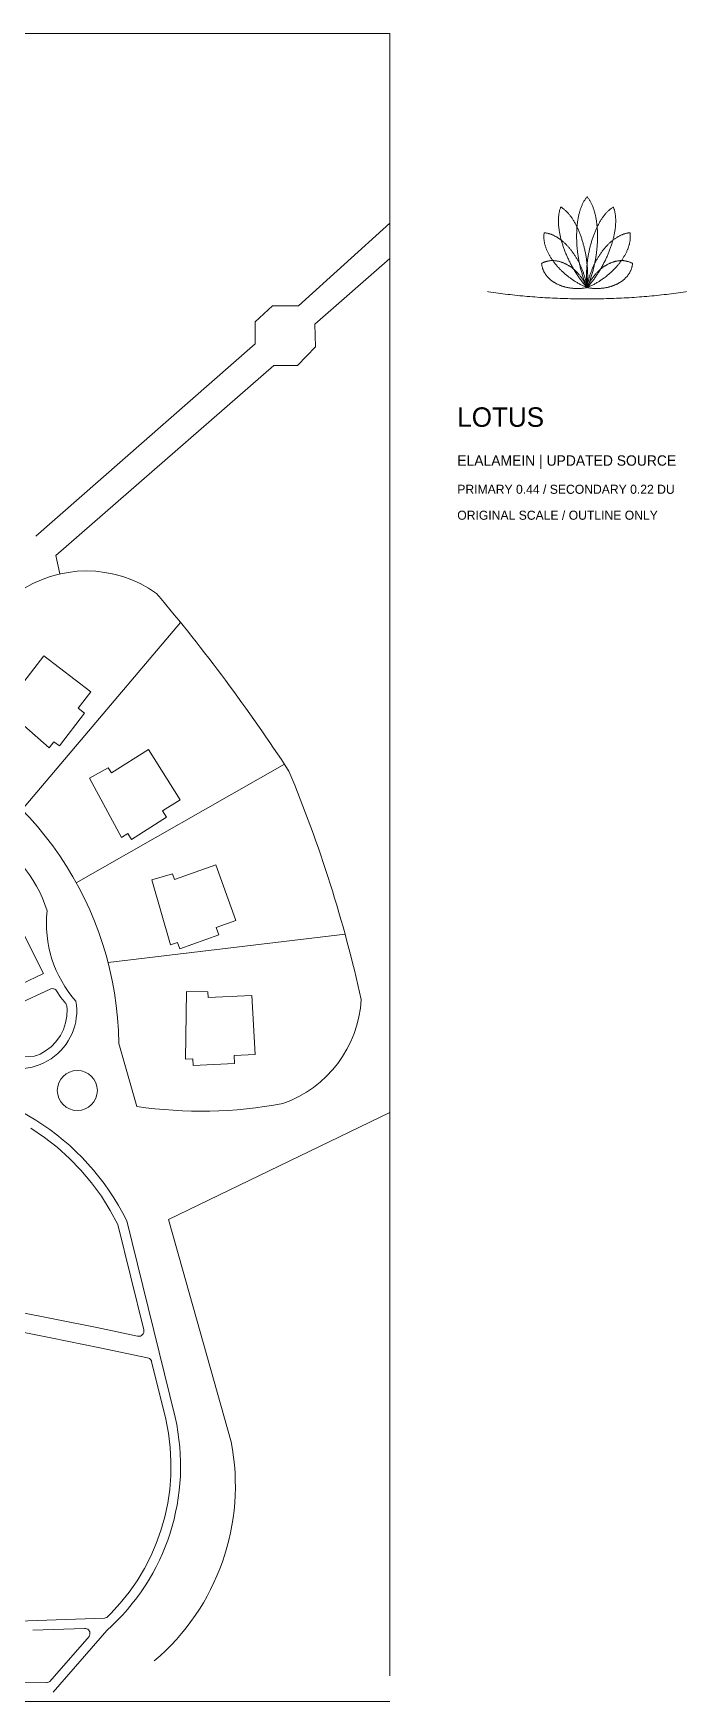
# Model space of a CAD drawing. Header units: inches. Extents: x 36 to 188, y -75 to 56.
# Drawn here: x 173.2 to 188.3, y -74.69 to -36.1 of the extents above; entities that cross this region are included whole.
import ezdxf

# ---------------------------------------------------------------- set-up
doc = ezdxf.new("R2010")
doc.units = ezdxf.units.IN
for name, color, linetype, lineweight in [('01_ORIGINAL_PLAN', 7, 'Continuous', 20), ('02_CONCEPT_CLOSED_AREAS', 7, 'Continuous', 15), ('03_CONCEPT_ICON', 7, 'Continuous', 15), ('04_TITLE', 7, 'Continuous', 15)]:
    doc.layers.add(name, color=color, linetype=linetype, lineweight=lineweight)

# ---------------------------------------------------------------- blocks, each defined once
blk = doc.blocks.new('09_LOTUS')
at = {"layer": '01_ORIGINAL_PLAN'}
for p, q in [((36.248, 55.9), (71.442, 55.9)), ((71.442, 55.9), (71.442, 17.906)), ((71.442, 17.312), (36.248, 17.312))]:
    blk.add_line(p, q, dxfattribs=at)
for points in [[(63.257, 44.272), (68.329, 48.719), (68.329, 49.231), (68.73, 49.6), (69.33, 49.6), (71.442, 51.512), (71.442, 50.696), (69.711, 49.177), (69.725, 48.651), (69.304, 48.218), (68.761, 48.218), (63.72, 43.82), (63.817, 43.397)], [(66.604, 42.276), (62.941, 37.945)], [(69.006, 38.995), (64.196, 36.253)], [(70.407, 35.063), (64.93, 34.409)], [(65.18, 32.538), (65.591, 31.078)], [(71.442, 30.938), (66.326, 28.468)], [(66.326, 28.468), (67.775, 23.323)]]:
    blk.add_lwpolyline(points, dxfattribs=at)
for points in [[(60.29, 39.74, -0.089338), (62.813, 42.944, -0.322066), (66.051, 42.944, -0.030946), (69.111, 38.833, -0.044664), (70.78, 33.554, -0.301674), (68.967, 31.144, -0.082145), (65.591, 31.078)], [(60.29, 39.74, -0.300089), (65.18, 32.538)], [(59.998, 35.322), (60.235, 35.059), (61.831, 36.816), (61.933, 37.418, -0.214593), (63.522, 35.602, 0.212382), (64.188, 33.517, -0.642649), (62.166, 32.15, 0.132984), (51.615, 31.858, -0.471407), (50.913, 32.245)], [(53.65, 30.945, -0.14301), (60.243, 31.63, -0.286424), (65.36, 28.431), (66.481, 23.89, -0.272091), (64.9, 18.954), (63.661, 17.533)]]:
    blk.add_lwpolyline(points, format="xyb", dxfattribs=at)
for points in [[(62.827, 40.702), (63.445, 41.502), (64.534, 40.672), (64.241, 40.288), (64.384, 40.18), (63.804, 39.42), (63.677, 39.516), (63.571, 39.377), (62.394, 40.407), (62.722, 40.782)], [(65.006, 38.799), (65.865, 39.334), (66.595, 38.175), (66.187, 37.918), (66.283, 37.767), (65.474, 37.257), (65.389, 37.391), (65.242, 37.298), (64.498, 38.674), (64.936, 38.911)], [(66.464, 36.332), (67.417, 36.67), (67.882, 35.382), (67.428, 35.218), (67.489, 35.05), (66.59, 34.725), (66.536, 34.875), (66.372, 34.816), (65.94, 36.319), (66.419, 36.457)], [(61.796, 34.957), (62.78, 35.461), (63.435, 34.152), (62.399, 33.663)], [(67.244, 33.6), (68.254, 33.648), (68.327, 32.28), (67.845, 32.255), (67.855, 32.076), (66.9, 32.025), (66.892, 32.184), (66.717, 32.175), (66.739, 33.739), (67.237, 33.732)]]:
    blk.add_lwpolyline(points, close=True, dxfattribs=at)
blk.add_circle((64.22, 31.448), 0.463, dxfattribs=at)
blk.add_arc((62.535, 22.313), 5.337, 310.4718, 10.9016, dxfattribs=at)
at = {"layer": '02_CONCEPT_CLOSED_AREAS'}
for points in [[(62.812, 33.426), (63.604, 33.8), (63.635, 33.805), (63.666, 33.803), (63.696, 33.792), (63.722, 33.774), (63.742, 33.75), (63.838, 33.602), (63.952, 33.459), (63.97, 33.429), (63.978, 33.396), (63.985, 33.327), (63.978, 33.167), (63.948, 33.011), (63.898, 32.862), (63.827, 32.721), (63.725, 32.577), (63.614, 32.462), (63.485, 32.362), (63.359, 32.29), (63.275, 32.255), (63.247, 32.248), (63.233, 32.246), (62.53, 32.231)], [(63.146, 30.574), (63.459, 30.363), (63.751, 30.136), (64.039, 29.877), (64.303, 29.605), (64.549, 29.313), (64.775, 29.003), (64.981, 28.675), (65.152, 28.351), (65.755, 25.911), (65.759, 25.879), (65.757, 25.863), (65.753, 25.847), (65.74, 25.818), (65.719, 25.793), (65.706, 25.783), (65.678, 25.769), (65.662, 25.765), (65.646, 25.763), (65.614, 25.765), (64.67, 25.963), (63.697, 26.161), (62.885, 26.32)], [(62.802, 25.888), (63.611, 25.729), (64.743, 25.499), (65.845, 25.266), (65.873, 25.256), (65.886, 25.249), (65.909, 25.229), (65.918, 25.218), (65.932, 25.192), (65.936, 25.177), (66.265, 23.846), (66.327, 23.52), (66.367, 23.194), (66.384, 22.868), (66.38, 22.543), (66.355, 22.221), (66.308, 21.902), (66.241, 21.587), (66.151, 21.27), (66.042, 20.968), (65.918, 20.68), (65.771, 20.393), (65.6, 20.109), (65.415, 19.842), (65.211, 19.587), (64.995, 19.35), (64.921, 19.279), (64.898, 19.262), (64.872, 19.251), (64.844, 19.246), (63.732, 19.202), (62.641, 19.163)], [(63.195, 18.962), (64.386, 19.007), (64.417, 19.005), (64.432, 19), (64.459, 18.986), (64.482, 18.965), (64.491, 18.953), (64.505, 18.925), (64.509, 18.91), (64.511, 18.895), (64.508, 18.864), (64.504, 18.849), (64.491, 18.821), (63.584, 17.781), (63.556, 17.763), (63.523, 17.753), (63.506, 17.752), (59.891, 17.735)]]:
    blk.add_lwpolyline(points, dxfattribs=at)
at = {"layer": '03_CONCEPT_ICON'}
for points in [[(76, 50.02), (75.99, 50.042), (75.981, 50.065), (75.972, 50.087), (75.963, 50.11), (75.954, 50.133), (75.945, 50.156), (75.937, 50.179), (75.928, 50.203), (75.92, 50.226), (75.912, 50.25), (75.905, 50.273), (75.897, 50.297), (75.89, 50.321), (75.883, 50.345), (75.876, 50.368), (75.869, 50.392), (75.863, 50.417), (75.856, 50.441), (75.85, 50.465), (75.844, 50.489), (75.839, 50.514), (75.833, 50.538), (75.828, 50.562), (75.823, 50.587), (75.818, 50.611), (75.813, 50.636), (75.808, 50.66), (75.804, 50.685), (75.8, 50.709), (75.796, 50.734), (75.792, 50.758), (75.789, 50.783), (75.785, 50.807), (75.782, 50.832), (75.779, 50.856), (75.776, 50.88), (75.774, 50.905), (75.772, 50.929), (75.769, 50.953), (75.767, 50.978), (75.766, 51.002), (75.764, 51.026), (75.763, 51.05), (75.761, 51.074), (75.76, 51.098), (75.76, 51.121), (75.759, 51.145), (75.759, 51.169), (75.759, 51.192), (75.759, 51.216), (75.759, 51.239), (75.759, 51.262), (75.76, 51.285), (75.76, 51.308), (75.761, 51.331), (75.763, 51.353), (75.764, 51.376), (75.766, 51.398), (75.767, 51.42), (75.769, 51.442), (75.772, 51.464), (75.774, 51.486), (75.776, 51.507), (75.779, 51.529), (75.782, 51.55), (75.785, 51.571), (75.789, 51.592), (75.792, 51.612), (75.796, 51.633), (75.8, 51.653), (75.804, 51.673), (75.808, 51.692), (75.813, 51.712), (75.818, 51.731), (75.823, 51.75), (75.828, 51.769), (75.833, 51.787), (75.839, 51.805), (75.844, 51.823), (75.85, 51.841), (75.856, 51.859), (75.863, 51.876), (75.869, 51.893), (75.876, 51.909), (75.883, 51.926), (75.89, 51.942), (75.897, 51.957), (75.905, 51.973), (75.912, 51.988), (75.92, 52.002), (75.928, 52.017), (75.937, 52.031), (75.945, 52.045), (75.954, 52.058), (75.963, 52.071), (75.972, 52.084), (75.981, 52.096), (75.99, 52.108), (76, 52.12), (76.01, 52.108), (76.019, 52.096), (76.028, 52.084), (76.037, 52.071), (76.046, 52.058), (76.055, 52.045), (76.063, 52.031), (76.072, 52.017), (76.08, 52.002), (76.088, 51.988), (76.095, 51.973), (76.103, 51.957), (76.11, 51.942), (76.117, 51.926), (76.124, 51.909), (76.131, 51.893), (76.137, 51.876), (76.144, 51.859), (76.15, 51.841), (76.156, 51.823), (76.161, 51.805), (76.167, 51.787), (76.172, 51.769), (76.177, 51.75), (76.182, 51.731), (76.187, 51.712), (76.192, 51.692), (76.196, 51.673), (76.2, 51.653), (76.204, 51.633), (76.208, 51.612), (76.211, 51.592), (76.215, 51.571), (76.218, 51.55), (76.221, 51.529), (76.224, 51.507), (76.226, 51.486), (76.228, 51.464), (76.231, 51.442), (76.233, 51.42), (76.234, 51.398), (76.236, 51.376), (76.237, 51.353), (76.239, 51.331), (76.24, 51.308), (76.24, 51.285), (76.241, 51.262), (76.241, 51.239), (76.241, 51.216), (76.241, 51.192), (76.241, 51.169), (76.241, 51.145), (76.24, 51.121), (76.24, 51.098), (76.239, 51.074), (76.237, 51.05), (76.236, 51.026), (76.234, 51.002), (76.233, 50.978), (76.231, 50.953), (76.228, 50.929), (76.226, 50.905), (76.224, 50.88), (76.221, 50.856), (76.218, 50.832), (76.215, 50.807), (76.211, 50.783), (76.208, 50.758), (76.204, 50.734), (76.2, 50.709), (76.196, 50.685), (76.192, 50.66), (76.187, 50.636), (76.182, 50.611), (76.177, 50.587), (76.172, 50.562), (76.167, 50.538), (76.161, 50.514), (76.156, 50.489), (76.15, 50.465), (76.144, 50.441), (76.137, 50.417), (76.131, 50.392), (76.124, 50.368), (76.117, 50.345), (76.11, 50.321), (76.103, 50.297), (76.095, 50.273), (76.088, 50.25), (76.08, 50.226), (76.072, 50.203), (76.063, 50.179), (76.055, 50.156), (76.046, 50.133), (76.037, 50.11), (76.028, 50.087), (76.019, 50.065), (76.01, 50.042), (76, 50.02)], [(76, 50.02), (75.985, 50.037), (75.97, 50.054), (75.955, 50.072), (75.94, 50.089), (75.925, 50.107), (75.911, 50.125), (75.896, 50.143), (75.882, 50.161), (75.868, 50.179), (75.854, 50.198), (75.84, 50.217), (75.827, 50.235), (75.813, 50.254), (75.8, 50.273), (75.787, 50.293), (75.774, 50.312), (75.761, 50.331), (75.748, 50.351), (75.735, 50.371), (75.723, 50.39), (75.711, 50.41), (75.699, 50.43), (75.687, 50.45), (75.675, 50.471), (75.664, 50.491), (75.652, 50.511), (75.641, 50.532), (75.63, 50.552), (75.619, 50.573), (75.609, 50.593), (75.598, 50.614), (75.588, 50.634), (75.578, 50.655), (75.568, 50.676), (75.558, 50.697), (75.548, 50.718), (75.539, 50.739), (75.53, 50.759), (75.521, 50.78), (75.512, 50.801), (75.504, 50.822), (75.495, 50.843), (75.487, 50.864), (75.479, 50.885), (75.471, 50.906), (75.464, 50.927), (75.456, 50.947), (75.449, 50.968), (75.442, 50.989), (75.436, 51.01), (75.429, 51.031), (75.423, 51.051), (75.417, 51.072), (75.411, 51.092), (75.405, 51.113), (75.4, 51.133), (75.394, 51.154), (75.389, 51.174), (75.385, 51.194), (75.38, 51.214), (75.376, 51.234), (75.372, 51.254), (75.368, 51.274), (75.364, 51.294), (75.361, 51.314), (75.357, 51.333), (75.354, 51.353), (75.352, 51.372), (75.349, 51.391), (75.347, 51.41), (75.345, 51.429), (75.343, 51.448), (75.342, 51.466), (75.341, 51.485), (75.34, 51.503), (75.339, 51.521), (75.338, 51.539), (75.338, 51.557), (75.338, 51.575), (75.338, 51.592), (75.339, 51.61), (75.34, 51.627), (75.341, 51.644), (75.342, 51.66), (75.344, 51.677), (75.346, 51.693), (75.348, 51.709), (75.35, 51.725), (75.353, 51.741), (75.356, 51.756), (75.359, 51.771), (75.362, 51.786), (75.366, 51.801), (75.37, 51.816), (75.374, 51.83), (75.379, 51.844), (75.384, 51.857), (75.389, 51.871), (75.394, 51.884), (75.406, 51.877), (75.419, 51.869), (75.431, 51.86), (75.442, 51.852), (75.454, 51.843), (75.466, 51.834), (75.478, 51.824), (75.489, 51.814), (75.501, 51.803), (75.512, 51.793), (75.524, 51.781), (75.535, 51.77), (75.546, 51.758), (75.557, 51.746), (75.568, 51.734), (75.579, 51.721), (75.59, 51.708), (75.6, 51.695), (75.611, 51.681), (75.622, 51.667), (75.632, 51.653), (75.642, 51.638), (75.652, 51.623), (75.662, 51.608), (75.672, 51.593), (75.682, 51.577), (75.692, 51.561), (75.702, 51.545), (75.711, 51.528), (75.721, 51.512), (75.73, 51.495), (75.739, 51.478), (75.748, 51.46), (75.757, 51.442), (75.766, 51.425), (75.774, 51.406), (75.783, 51.388), (75.791, 51.37), (75.8, 51.351), (75.808, 51.332), (75.816, 51.313), (75.824, 51.293), (75.831, 51.274), (75.839, 51.254), (75.846, 51.234), (75.854, 51.214), (75.861, 51.194), (75.868, 51.173), (75.875, 51.153), (75.882, 51.132), (75.888, 51.111), (75.895, 51.09), (75.901, 51.069), (75.907, 51.047), (75.913, 51.026), (75.919, 51.004), (75.925, 50.983), (75.93, 50.961), (75.935, 50.939), (75.941, 50.917), (75.946, 50.894), (75.951, 50.872), (75.955, 50.85), (75.96, 50.827), (75.964, 50.805), (75.968, 50.782), (75.972, 50.759), (75.976, 50.737), (75.98, 50.714), (75.983, 50.691), (75.987, 50.668), (75.99, 50.645), (75.993, 50.622), (75.995, 50.599), (75.998, 50.575), (76, 50.552), (76.003, 50.529), (76.005, 50.506), (76.006, 50.483), (76.008, 50.459), (76.009, 50.436), (76.011, 50.413), (76.012, 50.389), (76.012, 50.366), (76.013, 50.343), (76.014, 50.319), (76.014, 50.296), (76.014, 50.273), (76.014, 50.25), (76.013, 50.227), (76.013, 50.203), (76.012, 50.18), (76.011, 50.157), (76.009, 50.134), (76.008, 50.111), (76.006, 50.088), (76.004, 50.065), (76.002, 50.043), (76, 50.02)], [(76, 50.02), (75.998, 50.043), (75.996, 50.065), (75.994, 50.088), (75.992, 50.111), (75.991, 50.134), (75.989, 50.157), (75.988, 50.18), (75.987, 50.203), (75.987, 50.227), (75.986, 50.25), (75.986, 50.273), (75.986, 50.296), (75.986, 50.319), (75.987, 50.343), (75.988, 50.366), (75.988, 50.389), (75.989, 50.413), (75.991, 50.436), (75.992, 50.459), (75.994, 50.483), (75.995, 50.506), (75.997, 50.529), (76, 50.552), (76.002, 50.575), (76.005, 50.599), (76.007, 50.622), (76.01, 50.645), (76.013, 50.668), (76.017, 50.691), (76.02, 50.714), (76.024, 50.737), (76.028, 50.759), (76.032, 50.782), (76.036, 50.805), (76.04, 50.827), (76.045, 50.85), (76.049, 50.872), (76.054, 50.894), (76.059, 50.917), (76.065, 50.939), (76.07, 50.961), (76.075, 50.983), (76.081, 51.004), (76.087, 51.026), (76.093, 51.047), (76.099, 51.069), (76.105, 51.09), (76.112, 51.111), (76.118, 51.132), (76.125, 51.153), (76.132, 51.173), (76.139, 51.194), (76.146, 51.214), (76.154, 51.234), (76.161, 51.254), (76.169, 51.274), (76.176, 51.293), (76.184, 51.313), (76.192, 51.332), (76.2, 51.351), (76.209, 51.37), (76.217, 51.388), (76.226, 51.406), (76.234, 51.425), (76.243, 51.442), (76.252, 51.46), (76.261, 51.478), (76.27, 51.495), (76.279, 51.512), (76.289, 51.528), (76.298, 51.545), (76.308, 51.561), (76.318, 51.577), (76.328, 51.593), (76.338, 51.608), (76.348, 51.623), (76.358, 51.638), (76.368, 51.653), (76.378, 51.667), (76.389, 51.681), (76.4, 51.695), (76.41, 51.708), (76.421, 51.721), (76.432, 51.734), (76.443, 51.746), (76.454, 51.758), (76.465, 51.77), (76.476, 51.781), (76.488, 51.793), (76.499, 51.803), (76.511, 51.814), (76.522, 51.824), (76.534, 51.834), (76.546, 51.843), (76.558, 51.852), (76.569, 51.86), (76.581, 51.869), (76.594, 51.877), (76.606, 51.884), (76.611, 51.871), (76.616, 51.857), (76.621, 51.844), (76.626, 51.83), (76.63, 51.816), (76.634, 51.801), (76.638, 51.786), (76.641, 51.771), (76.644, 51.756), (76.647, 51.741), (76.65, 51.725), (76.652, 51.709), (76.654, 51.693), (76.656, 51.677), (76.658, 51.66), (76.659, 51.644), (76.66, 51.627), (76.661, 51.61), (76.662, 51.592), (76.662, 51.575), (76.662, 51.557), (76.662, 51.539), (76.661, 51.521), (76.66, 51.503), (76.659, 51.485), (76.658, 51.466), (76.657, 51.448), (76.655, 51.429), (76.653, 51.41), (76.651, 51.391), (76.648, 51.372), (76.646, 51.353), (76.643, 51.333), (76.639, 51.314), (76.636, 51.294), (76.632, 51.274), (76.628, 51.254), (76.624, 51.234), (76.62, 51.214), (76.615, 51.194), (76.611, 51.174), (76.606, 51.154), (76.6, 51.133), (76.595, 51.113), (76.589, 51.092), (76.583, 51.072), (76.577, 51.051), (76.571, 51.031), (76.564, 51.01), (76.558, 50.989), (76.551, 50.968), (76.544, 50.947), (76.536, 50.927), (76.529, 50.906), (76.521, 50.885), (76.513, 50.864), (76.505, 50.843), (76.496, 50.822), (76.488, 50.801), (76.479, 50.78), (76.47, 50.759), (76.461, 50.739), (76.452, 50.718), (76.442, 50.697), (76.432, 50.676), (76.422, 50.655), (76.412, 50.634), (76.402, 50.614), (76.391, 50.593), (76.381, 50.573), (76.37, 50.552), (76.359, 50.532), (76.348, 50.511), (76.336, 50.491), (76.325, 50.471), (76.313, 50.45), (76.301, 50.43), (76.289, 50.41), (76.277, 50.39), (76.265, 50.371), (76.252, 50.351), (76.239, 50.331), (76.226, 50.312), (76.213, 50.293), (76.2, 50.273), (76.187, 50.254), (76.173, 50.235), (76.16, 50.217), (76.146, 50.198), (76.132, 50.179), (76.118, 50.161), (76.104, 50.143), (76.089, 50.125), (76.075, 50.107), (76.06, 50.089), (76.045, 50.072), (76.03, 50.054), (76.015, 50.037), (76, 50.02)], [(76, 50.02), (75.982, 50.028), (75.964, 50.035), (75.946, 50.043), (75.928, 50.051), (75.91, 50.06), (75.892, 50.068), (75.875, 50.077), (75.857, 50.086), (75.84, 50.095), (75.823, 50.105), (75.805, 50.114), (75.788, 50.124), (75.771, 50.134), (75.754, 50.144), (75.738, 50.154), (75.721, 50.164), (75.705, 50.175), (75.688, 50.186), (75.672, 50.197), (75.656, 50.208), (75.64, 50.219), (75.624, 50.23), (75.608, 50.242), (75.593, 50.253), (75.577, 50.265), (75.562, 50.277), (75.547, 50.289), (75.532, 50.301), (75.517, 50.313), (75.502, 50.326), (75.488, 50.338), (75.474, 50.351), (75.459, 50.363), (75.445, 50.376), (75.431, 50.389), (75.418, 50.402), (75.404, 50.415), (75.391, 50.429), (75.378, 50.442), (75.365, 50.455), (75.352, 50.469), (75.339, 50.482), (75.327, 50.496), (75.315, 50.51), (75.303, 50.524), (75.291, 50.537), (75.279, 50.551), (75.268, 50.565), (75.256, 50.579), (75.245, 50.594), (75.235, 50.608), (75.224, 50.622), (75.214, 50.636), (75.203, 50.651), (75.193, 50.665), (75.184, 50.679), (75.174, 50.694), (75.165, 50.708), (75.156, 50.723), (75.147, 50.737), (75.138, 50.752), (75.13, 50.766), (75.122, 50.781), (75.114, 50.796), (75.106, 50.81), (75.099, 50.825), (75.092, 50.839), (75.085, 50.854), (75.078, 50.869), (75.072, 50.883), (75.066, 50.898), (75.06, 50.912), (75.054, 50.927), (75.049, 50.941), (75.044, 50.956), (75.039, 50.97), (75.034, 50.985), (75.03, 50.999), (75.026, 51.014), (75.022, 51.028), (75.019, 51.042), (75.016, 51.057), (75.013, 51.071), (75.01, 51.085), (75.008, 51.099), (75.006, 51.113), (75.005, 51.127), (75.003, 51.141), (75.002, 51.155), (75.001, 51.169), (75.001, 51.182), (75.001, 51.196), (75.001, 51.209), (75.001, 51.223), (75.002, 51.236), (75.003, 51.249), (75.005, 51.263), (75.007, 51.276), (75.009, 51.289), (75.022, 51.288), (75.035, 51.286), (75.048, 51.284), (75.061, 51.282), (75.074, 51.28), (75.088, 51.277), (75.101, 51.274), (75.114, 51.271), (75.127, 51.267), (75.14, 51.263), (75.154, 51.258), (75.167, 51.254), (75.18, 51.249), (75.193, 51.243), (75.206, 51.238), (75.219, 51.232), (75.232, 51.226), (75.245, 51.219), (75.258, 51.212), (75.271, 51.205), (75.284, 51.198), (75.297, 51.19), (75.31, 51.183), (75.323, 51.174), (75.336, 51.166), (75.349, 51.157), (75.362, 51.148), (75.374, 51.139), (75.387, 51.13), (75.4, 51.12), (75.412, 51.11), (75.425, 51.1), (75.437, 51.089), (75.45, 51.078), (75.462, 51.067), (75.474, 51.056), (75.486, 51.045), (75.498, 51.033), (75.51, 51.021), (75.522, 51.009), (75.534, 50.997), (75.546, 50.984), (75.558, 50.972), (75.569, 50.959), (75.581, 50.946), (75.592, 50.932), (75.604, 50.919), (75.615, 50.905), (75.626, 50.891), (75.637, 50.877), (75.648, 50.863), (75.659, 50.848), (75.669, 50.833), (75.68, 50.818), (75.691, 50.803), (75.701, 50.788), (75.711, 50.773), (75.721, 50.757), (75.731, 50.742), (75.741, 50.726), (75.751, 50.71), (75.761, 50.694), (75.77, 50.677), (75.779, 50.661), (75.789, 50.644), (75.798, 50.628), (75.807, 50.611), (75.815, 50.594), (75.824, 50.577), (75.832, 50.56), (75.841, 50.542), (75.849, 50.525), (75.857, 50.507), (75.865, 50.489), (75.872, 50.472), (75.88, 50.454), (75.887, 50.436), (75.894, 50.418), (75.901, 50.399), (75.908, 50.381), (75.915, 50.363), (75.921, 50.344), (75.927, 50.326), (75.933, 50.307), (75.939, 50.288), (75.945, 50.269), (75.95, 50.251), (75.956, 50.232), (75.961, 50.213), (75.966, 50.194), (75.97, 50.175), (75.975, 50.155), (75.979, 50.136), (75.983, 50.117), (75.987, 50.098), (75.991, 50.078), (75.994, 50.059), (75.997, 50.039), (76, 50.02)], [(76, 50.02), (76.003, 50.039), (76.006, 50.059), (76.009, 50.078), (76.013, 50.098), (76.017, 50.117), (76.021, 50.136), (76.025, 50.155), (76.03, 50.175), (76.034, 50.194), (76.039, 50.213), (76.044, 50.232), (76.05, 50.251), (76.055, 50.269), (76.061, 50.288), (76.067, 50.307), (76.073, 50.326), (76.079, 50.344), (76.085, 50.363), (76.092, 50.381), (76.099, 50.399), (76.106, 50.418), (76.113, 50.436), (76.12, 50.454), (76.128, 50.472), (76.135, 50.489), (76.143, 50.507), (76.151, 50.525), (76.159, 50.542), (76.168, 50.56), (76.176, 50.577), (76.185, 50.594), (76.193, 50.611), (76.202, 50.628), (76.211, 50.644), (76.221, 50.661), (76.23, 50.677), (76.239, 50.694), (76.249, 50.71), (76.259, 50.726), (76.269, 50.742), (76.279, 50.757), (76.289, 50.773), (76.299, 50.788), (76.309, 50.803), (76.32, 50.818), (76.331, 50.833), (76.341, 50.848), (76.352, 50.863), (76.363, 50.877), (76.374, 50.891), (76.385, 50.905), (76.396, 50.919), (76.408, 50.932), (76.419, 50.946), (76.431, 50.959), (76.442, 50.972), (76.454, 50.984), (76.466, 50.997), (76.478, 51.009), (76.49, 51.021), (76.502, 51.033), (76.514, 51.045), (76.526, 51.056), (76.538, 51.067), (76.55, 51.078), (76.563, 51.089), (76.575, 51.1), (76.588, 51.11), (76.6, 51.12), (76.613, 51.13), (76.626, 51.139), (76.638, 51.148), (76.651, 51.157), (76.664, 51.166), (76.677, 51.174), (76.69, 51.183), (76.703, 51.19), (76.716, 51.198), (76.729, 51.205), (76.742, 51.212), (76.755, 51.219), (76.768, 51.226), (76.781, 51.232), (76.794, 51.238), (76.807, 51.243), (76.82, 51.249), (76.833, 51.254), (76.846, 51.258), (76.86, 51.263), (76.873, 51.267), (76.886, 51.271), (76.899, 51.274), (76.912, 51.277), (76.926, 51.28), (76.939, 51.282), (76.952, 51.284), (76.965, 51.286), (76.978, 51.288), (76.991, 51.289), (76.993, 51.276), (76.995, 51.263), (76.997, 51.249), (76.998, 51.236), (76.999, 51.223), (76.999, 51.209), (76.999, 51.196), (76.999, 51.182), (76.999, 51.169), (76.998, 51.155), (76.997, 51.141), (76.995, 51.127), (76.994, 51.113), (76.992, 51.099), (76.99, 51.085), (76.987, 51.071), (76.984, 51.057), (76.981, 51.042), (76.978, 51.028), (76.974, 51.014), (76.97, 50.999), (76.966, 50.985), (76.961, 50.97), (76.956, 50.956), (76.951, 50.941), (76.946, 50.927), (76.94, 50.912), (76.934, 50.898), (76.928, 50.883), (76.922, 50.869), (76.915, 50.854), (76.908, 50.839), (76.901, 50.825), (76.894, 50.81), (76.886, 50.796), (76.878, 50.781), (76.87, 50.766), (76.862, 50.752), (76.853, 50.737), (76.844, 50.723), (76.835, 50.708), (76.826, 50.694), (76.816, 50.679), (76.807, 50.665), (76.797, 50.651), (76.786, 50.636), (76.776, 50.622), (76.765, 50.608), (76.755, 50.594), (76.744, 50.579), (76.732, 50.565), (76.721, 50.551), (76.709, 50.537), (76.697, 50.524), (76.685, 50.51), (76.673, 50.496), (76.661, 50.482), (76.648, 50.469), (76.635, 50.455), (76.622, 50.442), (76.609, 50.429), (76.596, 50.415), (76.582, 50.402), (76.569, 50.389), (76.555, 50.376), (76.541, 50.363), (76.526, 50.351), (76.512, 50.338), (76.498, 50.326), (76.483, 50.313), (76.468, 50.301), (76.453, 50.289), (76.438, 50.277), (76.423, 50.265), (76.407, 50.253), (76.392, 50.242), (76.376, 50.23), (76.36, 50.219), (76.344, 50.208), (76.328, 50.197), (76.312, 50.186), (76.295, 50.175), (76.279, 50.164), (76.262, 50.154), (76.246, 50.144), (76.229, 50.134), (76.212, 50.124), (76.195, 50.114), (76.177, 50.105), (76.16, 50.095), (76.143, 50.086), (76.125, 50.077), (76.108, 50.068), (76.09, 50.06), (76.072, 50.051), (76.054, 50.043), (76.036, 50.035), (76.018, 50.028), (76, 50.02)], [(76, 50.02), (75.984, 50.017), (75.968, 50.014), (75.952, 50.012), (75.936, 50.01), (75.921, 50.007), (75.905, 50.006), (75.889, 50.004), (75.873, 50.002), (75.858, 50.001), (75.842, 50), (75.827, 49.999), (75.811, 49.999), (75.796, 49.998), (75.78, 49.998), (75.765, 49.998), (75.75, 49.998), (75.734, 49.999), (75.719, 50), (75.704, 50), (75.689, 50.001), (75.674, 50.003), (75.659, 50.004), (75.644, 50.006), (75.63, 50.007), (75.615, 50.009), (75.6, 50.011), (75.586, 50.014), (75.571, 50.016), (75.557, 50.019), (75.543, 50.022), (75.529, 50.025), (75.515, 50.028), (75.501, 50.032), (75.487, 50.035), (75.474, 50.039), (75.46, 50.043), (75.447, 50.047), (75.433, 50.051), (75.42, 50.056), (75.407, 50.06), (75.394, 50.065), (75.381, 50.07), (75.368, 50.075), (75.356, 50.081), (75.344, 50.086), (75.331, 50.092), (75.319, 50.097), (75.307, 50.103), (75.295, 50.109), (75.284, 50.116), (75.272, 50.122), (75.261, 50.128), (75.249, 50.135), (75.238, 50.142), (75.227, 50.149), (75.217, 50.156), (75.206, 50.163), (75.196, 50.171), (75.185, 50.178), (75.175, 50.186), (75.165, 50.194), (75.156, 50.202), (75.146, 50.21), (75.137, 50.218), (75.128, 50.226), (75.119, 50.235), (75.11, 50.243), (75.102, 50.252), (75.093, 50.261), (75.085, 50.27), (75.077, 50.279), (75.069, 50.288), (75.062, 50.298), (75.055, 50.307), (75.048, 50.317), (75.041, 50.326), (75.034, 50.336), (75.028, 50.346), (75.021, 50.356), (75.015, 50.366), (75.01, 50.377), (75.004, 50.387), (74.999, 50.398), (74.994, 50.408), (74.989, 50.419), (74.985, 50.43), (74.98, 50.441), (74.976, 50.452), (74.973, 50.463), (74.969, 50.474), (74.966, 50.485), (74.963, 50.497), (74.96, 50.508), (74.958, 50.52), (74.955, 50.531), (74.953, 50.543), (74.952, 50.555), (74.95, 50.567), (74.949, 50.579), (74.96, 50.584), (74.97, 50.59), (74.981, 50.595), (74.992, 50.6), (75.003, 50.605), (75.014, 50.609), (75.025, 50.613), (75.036, 50.617), (75.047, 50.621), (75.058, 50.624), (75.07, 50.627), (75.081, 50.63), (75.093, 50.633), (75.104, 50.635), (75.116, 50.637), (75.127, 50.639), (75.139, 50.64), (75.15, 50.642), (75.162, 50.643), (75.174, 50.643), (75.186, 50.644), (75.198, 50.644), (75.209, 50.644), (75.221, 50.644), (75.233, 50.643), (75.245, 50.642), (75.257, 50.641), (75.269, 50.64), (75.281, 50.639), (75.293, 50.637), (75.305, 50.635), (75.317, 50.633), (75.329, 50.63), (75.341, 50.628), (75.353, 50.625), (75.365, 50.622), (75.377, 50.618), (75.389, 50.615), (75.401, 50.611), (75.413, 50.607), (75.425, 50.603), (75.437, 50.598), (75.449, 50.593), (75.461, 50.588), (75.473, 50.583), (75.485, 50.578), (75.497, 50.572), (75.508, 50.567), (75.52, 50.561), (75.532, 50.554), (75.543, 50.548), (75.555, 50.541), (75.567, 50.534), (75.578, 50.527), (75.59, 50.52), (75.601, 50.513), (75.612, 50.505), (75.624, 50.497), (75.635, 50.489), (75.646, 50.481), (75.657, 50.472), (75.668, 50.464), (75.679, 50.455), (75.69, 50.446), (75.701, 50.437), (75.711, 50.427), (75.722, 50.418), (75.732, 50.408), (75.743, 50.398), (75.753, 50.388), (75.763, 50.377), (75.774, 50.367), (75.784, 50.356), (75.794, 50.345), (75.803, 50.334), (75.813, 50.323), (75.823, 50.312), (75.832, 50.3), (75.842, 50.288), (75.851, 50.276), (75.86, 50.264), (75.869, 50.252), (75.878, 50.24), (75.886, 50.227), (75.895, 50.214), (75.904, 50.202), (75.912, 50.188), (75.92, 50.175), (75.928, 50.162), (75.936, 50.148), (75.944, 50.135), (75.951, 50.121), (75.959, 50.107), (75.966, 50.093), (75.973, 50.079), (75.98, 50.064), (75.987, 50.05), (75.994, 50.035), (76, 50.02)], [(76, 50.02), (76.006, 50.035), (76.013, 50.05), (76.02, 50.064), (76.027, 50.079), (76.034, 50.093), (76.041, 50.107), (76.049, 50.121), (76.056, 50.135), (76.064, 50.148), (76.072, 50.162), (76.08, 50.175), (76.088, 50.188), (76.096, 50.202), (76.105, 50.214), (76.114, 50.227), (76.122, 50.24), (76.131, 50.252), (76.14, 50.264), (76.149, 50.276), (76.158, 50.288), (76.168, 50.3), (76.177, 50.312), (76.187, 50.323), (76.197, 50.334), (76.206, 50.345), (76.216, 50.356), (76.226, 50.367), (76.237, 50.377), (76.247, 50.388), (76.257, 50.398), (76.268, 50.408), (76.278, 50.418), (76.289, 50.427), (76.299, 50.437), (76.31, 50.446), (76.321, 50.455), (76.332, 50.464), (76.343, 50.472), (76.354, 50.481), (76.365, 50.489), (76.376, 50.497), (76.388, 50.505), (76.399, 50.513), (76.41, 50.52), (76.422, 50.527), (76.433, 50.534), (76.445, 50.541), (76.457, 50.548), (76.468, 50.554), (76.48, 50.561), (76.492, 50.567), (76.503, 50.572), (76.515, 50.578), (76.527, 50.583), (76.539, 50.588), (76.551, 50.593), (76.563, 50.598), (76.575, 50.603), (76.587, 50.607), (76.599, 50.611), (76.611, 50.615), (76.623, 50.618), (76.635, 50.622), (76.647, 50.625), (76.659, 50.628), (76.671, 50.63), (76.683, 50.633), (76.695, 50.635), (76.707, 50.637), (76.719, 50.639), (76.731, 50.64), (76.743, 50.641), (76.755, 50.642), (76.767, 50.643), (76.779, 50.644), (76.791, 50.644), (76.802, 50.644), (76.814, 50.644), (76.826, 50.643), (76.838, 50.643), (76.85, 50.642), (76.861, 50.64), (76.873, 50.639), (76.884, 50.637), (76.896, 50.635), (76.907, 50.633), (76.919, 50.63), (76.93, 50.627), (76.942, 50.624), (76.953, 50.621), (76.964, 50.617), (76.975, 50.613), (76.986, 50.609), (76.997, 50.605), (77.008, 50.6), (77.019, 50.595), (77.03, 50.59), (77.04, 50.584), (77.051, 50.579), (77.05, 50.567), (77.048, 50.555), (77.047, 50.543), (77.045, 50.531), (77.042, 50.52), (77.04, 50.508), (77.037, 50.497), (77.034, 50.485), (77.031, 50.474), (77.027, 50.463), (77.024, 50.452), (77.02, 50.441), (77.015, 50.43), (77.011, 50.419), (77.006, 50.408), (77.001, 50.398), (76.996, 50.387), (76.99, 50.377), (76.985, 50.366), (76.979, 50.356), (76.972, 50.346), (76.966, 50.336), (76.959, 50.326), (76.952, 50.317), (76.945, 50.307), (76.938, 50.298), (76.931, 50.288), (76.923, 50.279), (76.915, 50.27), (76.907, 50.261), (76.898, 50.252), (76.89, 50.243), (76.881, 50.235), (76.872, 50.226), (76.863, 50.218), (76.854, 50.21), (76.844, 50.202), (76.835, 50.194), (76.825, 50.186), (76.815, 50.178), (76.804, 50.171), (76.794, 50.163), (76.783, 50.156), (76.773, 50.149), (76.762, 50.142), (76.751, 50.135), (76.739, 50.128), (76.728, 50.122), (76.716, 50.116), (76.705, 50.109), (76.693, 50.103), (76.681, 50.097), (76.669, 50.092), (76.656, 50.086), (76.644, 50.081), (76.632, 50.075), (76.619, 50.07), (76.606, 50.065), (76.593, 50.06), (76.58, 50.056), (76.567, 50.051), (76.553, 50.047), (76.54, 50.043), (76.526, 50.039), (76.513, 50.035), (76.499, 50.032), (76.485, 50.028), (76.471, 50.025), (76.457, 50.022), (76.443, 50.019), (76.429, 50.016), (76.414, 50.014), (76.4, 50.011), (76.385, 50.009), (76.37, 50.007), (76.356, 50.006), (76.341, 50.004), (76.326, 50.003), (76.311, 50.001), (76.296, 50), (76.281, 50), (76.266, 49.999), (76.25, 49.998), (76.235, 49.998), (76.22, 49.998), (76.204, 49.998), (76.189, 49.999), (76.173, 49.999), (76.158, 50), (76.142, 50.001), (76.127, 50.002), (76.111, 50.004), (76.095, 50.006), (76.079, 50.007), (76.064, 50.01), (76.048, 50.012), (76.032, 50.014), (76.016, 50.017), (76, 50.02)], [(73.7, 49.929), (73.725, 49.925), (73.779, 49.916), (73.834, 49.908), (73.888, 49.9), (73.943, 49.893), (73.998, 49.885), (74.054, 49.878), (74.109, 49.871), (74.165, 49.864), (74.221, 49.857), (74.278, 49.851), (74.334, 49.845), (74.391, 49.839), (74.448, 49.833), (74.505, 49.827), (74.562, 49.822), (74.619, 49.817), (74.677, 49.812), (74.735, 49.807), (74.792, 49.803), (74.85, 49.798), (74.909, 49.794), (74.967, 49.79), (75.025, 49.787), (75.084, 49.783), (75.142, 49.78), (75.201, 49.777), (75.26, 49.774), (75.319, 49.772), (75.378, 49.769), (75.437, 49.767), (75.496, 49.765), (75.555, 49.764), (75.614, 49.762), (75.674, 49.761), (75.733, 49.76), (75.792, 49.759), (75.852, 49.758), (75.911, 49.758), (75.97, 49.758), (76.03, 49.758), (76.089, 49.758), (76.148, 49.758), (76.208, 49.759), (76.267, 49.76), (76.326, 49.761), (76.386, 49.762), (76.445, 49.764), (76.504, 49.765), (76.563, 49.767), (76.622, 49.769), (76.681, 49.772), (76.74, 49.774), (76.799, 49.777), (76.858, 49.78), (76.916, 49.783), (76.975, 49.787), (77.033, 49.79), (77.091, 49.794), (77.15, 49.798), (77.208, 49.803), (77.265, 49.807), (77.323, 49.812), (77.381, 49.817), (77.438, 49.822), (77.495, 49.827), (77.552, 49.833), (77.609, 49.839), (77.666, 49.845), (77.722, 49.851), (77.779, 49.857), (77.835, 49.864), (77.891, 49.871), (77.946, 49.878), (78.002, 49.885), (78.057, 49.893), (78.112, 49.9), (78.166, 49.908), (78.221, 49.916), (78.275, 49.925), (78.3, 49.929)]]:
    blk.add_lwpolyline(points, dxfattribs=at)
at = {"layer": '04_TITLE'}
for s, height, p in [('LOTUS', 0.45, (73, 46.8)), ('ELALAMEIN | UPDATED SOURCE', 0.24, (73, 45.9)), ('PRIMARY 0.44 / SECONDARY 0.22 DU', 0.21, (73, 45.25)), ('ORIGINAL SCALE / OUTLINE ONLY', 0.21, (73, 44.65))]:
    blk.add_text(s, height=height, dxfattribs=at).set_placement(p)

msp = doc.modelspace()

# ---------------------------------------------------------------- block references
msp.add_blockref('09_LOTUS', (110, -92))

doc.saveas('drawing.dxf')
